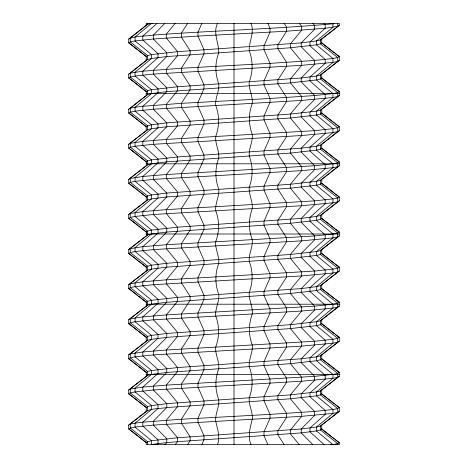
<?xml version="1.0" encoding="UTF-8"?>
<svg xmlns="http://www.w3.org/2000/svg" width="468" height="468" viewBox="0 0 468 468"><rect width="100%" height="100%" fill="white"/><g stroke="black" fill="none" stroke-linecap="round" stroke-linejoin="round"><path stroke-width="0.7" d="M217.456 23.4C212.823 33.269 218.919 42.717 218.761 52.65C214.923 63.215 214.923 73.289 218.761 83.848C219.486 91.19 214.993 97.958 215.713 105.3C219.556 115.865 219.556 125.939 215.713 136.498C214.993 143.84 219.486 150.608 218.761 157.95C214.923 168.515 214.923 178.589 218.761 189.148C219.486 196.49 214.993 203.258 215.713 210.6C219.556 221.165 219.556 231.239 215.713 241.798C214.993 249.14 219.486 255.908 218.761 263.25C214.923 273.815 214.923 283.889 218.761 294.448C219.486 301.79 214.993 308.558 215.713 315.9C219.556 326.465 219.556 336.539 215.713 347.098C214.993 354.44 219.486 361.208 218.761 368.55C214.923 379.115 214.923 389.189 218.761 399.748C219.486 407.09 214.993 413.858 215.713 421.2C217.298 428.887 220.58 436.831 217.456 444.6M201.843 23.4L197.987 32.175L197.987 36.077L203.989 49.725L203.989 53.627L197.987 67.275L197.987 71.177L203.989 84.825L203.989 88.727L197.987 102.375L197.987 106.277L203.989 119.925L203.989 123.827L197.987 137.475L197.987 141.377L203.989 155.025L203.989 158.927L197.987 172.575L197.987 176.477L203.989 190.125L203.989 194.027L197.987 207.675L197.987 211.577L203.989 225.225L203.989 229.127L197.987 242.775L197.987 246.677L203.989 260.325L203.989 264.227L197.987 277.875L197.987 281.777L203.989 295.425L203.989 299.327L197.987 312.975L197.987 316.877L203.989 330.525L203.989 334.427L197.987 348.075L197.987 351.977L203.989 365.625L203.989 369.527L197.987 383.175L197.987 387.077L203.989 400.725L203.989 404.627L197.987 418.275L197.987 422.177L203.989 435.825L203.989 439.727L201.843 444.6M187.615 23.4L181.35 33.152L181.35 37.048L190.125 50.702L190.125 54.598L181.35 68.252L181.35 72.148L190.125 85.802L190.125 89.698L181.35 103.352L181.35 107.248L190.125 120.902L190.125 124.798L181.35 138.452L181.35 142.348L190.125 156.002L190.125 159.898L181.35 173.552L181.35 177.448L190.125 191.102L190.125 194.998L181.35 208.652L181.35 212.548L190.125 226.202L190.125 230.098L181.35 243.752L181.35 247.648L190.125 261.302L190.125 265.198L181.35 278.852L181.35 282.748L190.125 296.402L190.125 300.298L181.35 313.952L181.35 317.848L190.125 331.502L190.125 335.398L181.35 349.052L181.35 352.948L190.125 366.602L190.125 370.498L181.35 384.152L181.35 388.048L190.125 401.702L190.125 405.598L181.35 419.252L181.35 423.148L190.125 436.802L190.125 440.698L187.615 444.6M175.178 23.4L166.315 34.123L166.315 38.025L177.594 51.673L177.594 55.575L166.315 69.223L166.315 73.125L177.594 86.773L177.594 90.675L166.315 104.323L166.315 108.225L177.594 121.873L177.594 125.775L166.315 139.423L166.315 143.325L177.594 156.973L177.594 160.875L166.315 174.523L166.315 178.425L177.594 192.073L177.594 195.975L166.315 209.623L166.315 213.525L177.594 227.173L177.594 231.075L166.315 244.723L166.315 248.625L177.594 262.273L177.594 266.175L166.315 279.823L166.315 283.725L177.594 297.373L177.594 301.275L166.315 314.923L166.315 318.825L177.594 332.473L177.594 336.375L166.315 350.023L166.315 353.925L177.594 367.573L177.594 371.475L166.315 385.123L166.315 389.025L177.594 402.673L177.594 406.575L166.315 420.223L166.315 424.125L177.594 437.773L177.594 441.675L175.178 444.6M164.859 23.4L153.334 35.1C145.232 36.44 136.235 35.48 128.7 39.002L128.7 42.898L146.25 56.552L146.25 60.448L128.7 74.102L128.7 77.998L146.25 91.652L146.25 95.548L128.7 109.202L128.7 113.098L146.25 126.752L146.25 130.648L128.7 144.302L128.7 148.198L146.25 161.852L146.25 165.748L128.7 179.402L128.7 183.298L146.25 196.952L146.25 200.848L128.7 214.502L128.7 218.398L146.25 232.052L146.25 235.948L128.7 249.602L128.7 253.498L146.25 267.152L146.25 271.048L128.7 284.702L128.7 288.598L146.25 302.252L146.25 306.148L128.7 319.802L128.7 323.698L146.25 337.352L146.25 341.248L128.7 354.902L128.7 358.798L146.25 372.452L146.25 376.348L128.7 390.002L128.7 393.898L146.25 407.552L146.25 411.448L128.7 425.102L128.7 428.998L146.25 442.652L146.25 444.6L339.3 444.6L339.3 442.652L321.75 428.998L321.75 425.102L339.3 411.448L339.3 407.552L321.75 393.898L321.75 390.002L339.3 376.348L339.3 372.452L321.75 358.798L321.75 354.902L339.3 341.248L339.3 337.352L321.75 323.698L321.75 319.802L339.3 306.148L339.3 302.252L321.75 288.598L321.75 284.702L339.3 271.048L339.3 267.152L321.75 253.498L321.75 249.602L339.3 235.948L339.3 232.052L321.75 218.398L321.75 214.502L339.3 200.848L339.3 196.952L321.75 183.298L321.75 179.402L339.3 165.748L339.3 161.852L321.75 148.198L321.75 144.302L339.3 130.648L339.3 126.752L321.75 113.098L321.75 109.202L339.3 95.548L339.3 91.652L321.75 77.998L321.75 74.102L339.3 60.448L339.3 56.552L321.75 42.898L321.75 39.002L339.3 25.348L339.3 23.4L146.25 23.4L146.25 25.348L128.7 39.002M164.859 444.6L166.778 442.652L177.594 441.675L301.222 432.9L316.456 430.952L320.416 429.975L321.75 428.998M156.92 23.4L142.81 36.077L142.81 39.973L158.008 53.627L158.008 57.523L142.81 71.177L130.297 73.125L128.7 74.102M156.92 444.6L158.008 443.623L166.778 442.652L166.778 438.75L153.334 425.102L153.334 421.2L166.778 407.552L290.406 398.777L316.456 395.852L320.416 394.875L321.75 393.898M152.977 23.616L151.544 23.4L135.053 37.048L135.053 40.95L151.544 54.598L177.594 51.673L301.222 42.898L316.456 40.95L320.416 39.973L321.75 39.002M146.25 25.348L147.584 24.377L151.544 23.4M146.25 56.552L147.584 55.575L151.544 54.598L151.544 58.5L135.053 72.148L135.053 76.05L151.544 89.698L177.594 86.773L301.222 77.998L316.456 76.05L320.416 75.073L321.75 74.102M146.25 60.448L147.584 59.477L151.544 58.5L166.778 56.552L290.406 47.777L316.456 44.852L320.416 43.875L321.75 42.898M146.25 91.652L147.584 90.675L151.544 89.698L151.544 93.6L135.053 107.248L130.297 108.225L128.7 109.202M146.25 95.548L147.584 94.577L151.544 93.6L166.778 91.652L290.406 82.877L316.456 79.952L320.416 78.975L321.75 77.998M146.25 126.752L147.584 125.775L151.544 124.798L166.778 122.85L290.406 114.075L316.456 111.15L320.416 110.173L321.75 109.202M146.25 130.648L147.584 129.677L151.544 128.7L166.778 126.752L290.406 117.977L316.456 115.052L320.416 114.075L321.75 113.098M146.25 161.852L147.584 160.875L151.544 159.898L177.594 156.973L301.222 148.198L316.456 146.25L320.416 145.273L321.75 144.302M146.25 165.748L147.584 164.777L151.544 163.8L166.778 161.852L290.406 153.077L316.456 150.152L320.416 149.175L321.75 148.198M146.25 196.952L147.584 195.975L151.544 194.998L166.778 193.05L290.406 184.275L316.456 181.35L320.416 180.373L321.75 179.402M146.25 200.848L147.584 199.877L151.544 198.9L166.778 196.952L290.406 188.177L316.456 185.252L320.416 184.275L321.75 183.298M146.25 232.052L147.584 231.075L151.544 230.098L177.594 227.173L301.222 218.398L316.456 216.45L320.416 215.473L321.75 214.502M146.25 235.948L147.584 234.977L151.544 234L166.778 232.052L290.406 223.277L316.456 220.352L320.416 219.375L321.75 218.398M146.25 267.152L147.584 266.175L151.544 265.198L166.778 263.25L290.406 254.475L316.456 251.55L320.416 250.573L321.75 249.602M146.25 271.048L147.584 270.077L151.544 269.1L166.778 267.152L290.406 258.377L316.456 255.452L320.416 254.475L321.75 253.498M146.25 302.252L147.584 301.275L151.544 300.298L177.594 297.373L301.222 288.598L316.456 286.65L320.416 285.673L321.75 284.702M146.25 306.148L147.584 305.177L151.544 304.2L166.778 302.252L290.406 293.477L316.456 290.552L320.416 289.575L321.75 288.598M146.25 337.352L147.584 336.375L151.544 335.398L166.778 333.45L290.406 324.675L316.456 321.75L320.416 320.773L321.75 319.802M146.25 341.248L147.584 340.277L151.544 339.3L166.778 337.352L290.406 328.577L316.456 325.652L320.416 324.675L321.75 323.698M146.25 372.452L147.584 371.475L151.544 370.498L177.594 367.573L301.222 358.798L316.456 356.85L320.416 355.873L321.75 354.902M146.25 376.348L147.584 375.377L151.544 374.4L166.778 372.452L290.406 363.677L316.456 360.752L320.416 359.775L321.75 358.798M146.25 407.552L147.584 406.575L151.544 405.598L166.778 403.65L290.406 394.875L316.456 391.95L320.416 390.973L321.75 390.002M146.25 411.448C152.316 407.991 160.056 408.856 166.778 407.552L166.778 403.65L153.334 390.002L153.334 386.1L166.778 372.452L166.778 368.55L153.334 354.902L153.334 351L166.778 337.352L166.778 333.45L153.334 319.802L153.334 315.9L166.778 302.252L166.778 298.35L153.334 284.702L153.334 280.8L166.778 267.152L166.778 263.25L153.334 249.602L153.334 245.7L166.778 232.052L166.778 228.15L153.334 214.502L153.334 210.6L166.778 196.952L166.778 193.05L153.334 179.402L153.334 175.5L166.778 161.852L166.778 157.95L153.334 144.302L153.334 140.4L166.778 126.752L166.778 122.85L153.334 109.202L153.334 105.3L166.778 91.652L166.778 87.75L153.334 74.102L153.334 70.2L166.778 56.552L166.778 52.65L153.334 39.002L153.334 35.1C213.583 30.502 274.23 29.121 334.304 23.681M146.25 442.652L147.584 441.675L151.544 440.698L177.594 437.773L301.222 428.998L316.456 427.05L320.416 426.073L321.75 425.102M128.7 144.302L147.584 129.677L147.584 125.775L130.297 112.127L130.297 108.225L147.584 94.577L147.584 90.675L130.297 77.027L130.297 73.125L147.584 59.477L147.584 55.575L130.297 41.927L130.297 38.025L147.584 24.377L147.584 23.4M339.3 25.348L320.416 39.973L320.416 43.875L337.703 57.523L337.703 61.425L320.416 75.073L320.416 78.975L337.703 92.623L337.703 96.525L320.416 110.173L320.416 114.075L337.703 127.723L337.703 131.625L320.416 145.273L320.416 149.175L337.703 162.823L337.703 166.725L320.416 180.373L320.416 184.275L337.703 197.923L337.703 201.825L320.416 215.473L320.416 219.375L337.703 233.023L337.703 236.925L320.416 250.573L320.416 254.475L337.703 268.123L337.703 272.025L320.416 285.673L320.416 289.575L337.703 303.223L337.703 307.125L320.416 320.773L320.416 324.675L337.703 338.323L337.703 342.225L320.416 355.873L320.416 359.775L337.703 373.423L337.703 377.325L320.416 390.973L320.416 394.875L337.703 408.523L337.703 412.425L320.416 426.073L320.416 429.975L337.703 443.623L337.703 444.6M128.7 179.402L147.584 164.777L147.584 160.875L130.297 147.227L130.297 143.325L142.81 141.377L166.315 139.423L314.666 130.648L332.947 128.7L337.703 127.723L339.3 126.752L335.468 124.014M339.3 60.448L337.703 61.425L332.947 62.402L301.685 65.327L153.334 74.102L135.053 76.05L130.297 77.027L128.7 77.998L129.765 78.647M128.7 214.502L147.584 199.877L147.584 195.975L130.297 182.327L130.297 178.425L142.81 176.477L166.315 174.523L314.666 165.748L332.947 163.8L337.703 162.823L339.3 161.852L335.468 159.114M339.3 95.548L337.703 96.525L332.947 97.502L301.685 100.427L153.334 109.202L135.053 111.15L130.297 112.127L128.7 113.098L129.765 113.747M128.7 249.602L147.584 234.977L147.584 231.075L130.297 217.427L130.297 213.525L142.81 211.577L166.315 209.623L314.666 200.848L332.947 198.9L337.703 197.923L339.3 196.952L335.468 194.214M339.3 130.648L337.703 131.625L332.947 132.602L301.685 135.527L153.334 144.302L135.053 146.25L130.297 147.227L128.7 148.198L129.765 148.847M128.7 284.702L147.584 270.077L147.584 266.175L130.297 252.527L130.297 248.625L142.81 246.677L166.315 244.723L314.666 235.948L332.947 234L337.703 233.023L339.3 232.052L335.468 229.314M339.3 165.748L337.703 166.725L332.947 167.702L301.685 170.627L153.334 179.402L135.053 181.35L130.297 182.327L128.7 183.298L129.765 183.947M128.7 319.802L147.584 305.177L147.584 301.275L130.297 287.627L130.297 283.725L142.81 281.777L166.315 279.823L314.666 271.048L332.947 269.1L337.703 268.123L339.3 267.152L335.468 264.414M339.3 200.848L337.703 201.825L332.947 202.802L301.685 205.727L153.334 214.502L135.053 216.45L130.297 217.427L128.7 218.398L129.765 219.047M128.7 354.902L147.584 340.277L147.584 336.375L130.297 322.727L130.297 318.825L142.81 316.877L166.315 314.923L314.666 306.148L332.947 304.2L337.703 303.223L339.3 302.252L335.468 299.514M339.3 235.948L337.703 236.925L332.947 237.902L301.685 240.827L153.334 249.602L135.053 251.55L130.297 252.527L128.7 253.498L129.765 254.147M128.7 390.002L147.584 375.377L147.584 371.475L130.297 357.827L130.297 353.925L142.81 351.977L166.315 350.023L314.666 341.248L332.947 339.3L337.703 338.323L339.3 337.352L335.468 334.614M339.3 271.048L337.703 272.025L332.947 273.002L301.685 275.927L153.334 284.702L135.053 286.65L130.297 287.627L128.7 288.598L129.765 289.247M128.7 425.102L147.584 410.477L147.584 406.575L130.297 392.927L130.297 389.025L142.81 387.077L166.315 385.123L314.666 376.348L332.947 374.4L337.703 373.423L339.3 372.452L335.468 369.714M339.3 306.148L337.703 307.125L332.947 308.102L301.685 311.027L153.334 319.802L135.053 321.75L130.297 322.727L128.7 323.698L129.765 324.347M339.3 341.248L337.703 342.225L332.947 343.202L301.685 346.127L153.334 354.902L135.053 356.85L130.297 357.827L128.7 358.798L129.765 359.447M339.3 376.348L337.703 377.325L332.947 378.302L301.685 381.227L153.334 390.002L135.053 391.95L130.297 392.927L128.7 393.898L129.765 394.547M339.3 411.448L337.703 412.425L332.947 413.402L301.685 416.327L153.334 425.102L135.053 427.05L130.297 428.027L128.7 428.998L129.765 429.647M330.835 444.337L332.947 444.6L337.703 443.623L339.3 442.652L335.468 439.914M146.25 93.6L339.3 93.6M146.25 163.8L339.3 163.8M146.25 234L339.3 234M146.25 304.2L339.3 304.2M146.25 374.4L339.3 374.4M129.765 43.547L128.7 42.898L130.297 41.927L135.053 40.95L153.334 39.002L197.987 36.077L286.65 31.198L325.19 28.273L337.703 26.325L337.703 23.4M321.534 42.804L334.357 52.931M335.468 53.814L339.3 56.552L337.703 57.523L332.947 58.5L314.666 60.448L270.013 63.373L181.35 68.252L142.81 71.177L142.81 75.073L158.008 88.727L158.008 92.623L142.81 106.277L135.053 107.248L135.053 111.15L151.544 124.798L151.544 128.7L135.053 142.348L135.053 146.25L151.544 159.898L151.544 163.8L135.053 177.448L135.053 181.35L151.544 194.998L151.544 198.9L135.053 212.548L135.053 216.45L151.544 230.098L151.544 234L135.053 247.648L135.053 251.55L151.544 265.198L151.544 269.1L135.053 282.748L135.053 286.65L151.544 300.298L151.544 304.2L135.053 317.848L135.053 321.75L151.544 335.398L151.544 339.3L135.053 352.948L135.053 356.85L151.544 370.498L151.544 374.4L135.053 388.048L135.053 391.95L151.544 405.598L151.544 409.5L135.053 423.148L130.297 424.125L130.297 428.027L147.584 441.675L147.584 444.6M321.534 77.904L334.357 88.031M335.468 88.914L339.3 91.652L337.703 92.623L332.947 93.6L314.666 95.548L270.013 98.473L181.35 103.352L142.81 106.277L142.81 110.173L158.008 123.827L158.008 127.723L142.81 141.377L142.81 145.273L158.008 158.927L158.008 162.823L142.81 176.477L142.81 180.373L158.008 194.027L158.008 197.923L142.81 211.577L142.81 215.473L158.008 229.127L158.008 233.023L142.81 246.677L142.81 250.573L158.008 264.227L158.008 268.123L142.81 281.777L142.81 285.673L158.008 299.327L158.008 303.223L142.81 316.877L142.81 320.773L158.008 334.427L158.008 338.323L142.81 351.977L142.81 355.873L158.008 369.527L158.008 373.423L142.81 387.077L142.81 390.973L158.008 404.627L158.008 408.523L142.81 422.177L135.053 423.148L135.053 427.05L151.544 440.698L151.544 444.6L158.008 443.623L158.008 439.727L142.81 426.073L142.81 422.177L181.35 419.252L270.013 414.373L314.666 411.448L332.947 409.5L337.703 408.523L339.3 407.552L335.468 404.814M321.534 113.004L334.357 123.131M321.534 148.104L334.357 158.231M321.534 183.204L334.357 193.331M130.297 43.875L137.545 49.596M138.663 50.48L146.466 56.646M321.534 218.304L334.357 228.431M130.297 78.975L137.545 84.696M138.663 85.58L146.466 91.746M321.534 253.404L334.357 263.531M130.297 114.075L137.545 119.796M138.663 120.68L146.466 126.846M321.534 288.504L334.357 298.631M130.297 149.175L137.545 154.896M138.663 155.78L146.466 161.946M321.534 323.604L334.357 333.731M130.297 184.275L137.545 189.996M138.663 190.88L146.466 197.046M321.534 358.704L334.357 368.831M130.297 219.375L137.545 225.096M138.663 225.98L146.466 232.146M321.534 393.804L334.357 403.931M130.297 254.475L137.545 260.196M138.663 261.08L146.466 267.246M321.534 428.904L334.357 439.031M130.297 289.575L137.545 295.296M138.663 296.18L146.466 302.346M130.297 324.675L137.545 330.396M138.663 331.28L146.466 337.446M130.297 359.775L137.545 365.496M138.663 366.38L146.466 372.546M130.297 394.875L137.545 400.596M138.663 401.48L146.466 407.646M130.297 429.975L137.545 435.696M138.663 436.58L146.466 442.746M332.947 444.6L316.456 430.952L316.456 427.05L332.947 413.402L332.947 409.5L316.456 395.852L316.456 391.95L332.947 378.302L332.947 374.4L316.456 360.752L316.456 356.85L332.947 343.202L332.947 339.3L316.456 325.652L316.456 321.75L332.947 308.102L332.947 304.2L316.456 290.552L316.456 286.65L332.947 273.002L332.947 269.1L316.456 255.452L316.456 251.55L332.947 237.902L332.947 234L316.456 220.352L316.456 216.45L332.947 202.802L332.947 198.9L316.456 185.252L316.456 181.35L332.947 167.702L332.947 163.8L316.456 150.152L316.456 146.25L332.947 132.602L332.947 128.7L316.456 115.052L316.456 111.15L332.947 97.502L332.947 93.6L316.456 79.952L316.456 76.05L332.947 62.402L332.947 58.5L316.456 44.852L316.456 40.95L332.947 27.302L332.947 23.4M324.108 23.4L325.19 24.377L325.19 28.273L309.991 41.927L309.991 45.823L325.19 59.477L325.19 63.373L309.991 77.027L309.991 80.923L325.19 94.577L325.19 98.473L309.991 112.127L309.991 116.023L325.19 129.677L325.19 133.573L309.991 147.227L309.991 151.123L325.19 164.777L325.19 168.673L309.991 182.327L309.991 186.223L325.19 199.877L325.19 203.773L309.991 217.427L309.991 221.323L325.19 234.977L325.19 238.873L309.991 252.527L309.991 256.423L325.19 270.077L325.19 273.973L309.991 287.627L309.991 291.523L325.19 305.177L325.19 309.073L309.991 322.727L309.991 326.623L325.19 340.277L325.19 344.173L309.991 357.827L309.991 361.723L325.19 375.377L325.19 379.273L309.991 392.927L309.991 396.823L325.19 410.477L325.19 414.373L309.991 428.027L309.991 431.923L324.108 444.6M312.741 23.4L314.666 25.348L314.666 29.25L301.222 42.898L301.222 46.8L314.666 60.448L314.666 64.35L301.222 77.998L301.222 81.9L314.666 95.548L314.666 99.45L301.222 113.098L301.222 117L314.666 130.648L314.666 134.55L301.222 148.198L301.222 152.1L314.666 165.748L314.666 169.65L301.222 183.298L301.222 187.2L314.666 200.848L314.666 204.75L301.222 218.398L301.222 222.3L314.666 235.948L314.666 239.85L301.222 253.498L301.222 257.4L314.666 271.048L314.666 274.95L301.222 288.598L301.222 292.5L314.666 306.148L314.666 310.05L301.222 323.698L301.222 327.6L314.666 341.248L314.666 345.15L301.222 358.798L301.222 362.7L314.666 376.348L314.666 380.25L301.222 393.898L301.222 397.8L314.666 411.448L314.666 415.35L301.222 428.998L301.222 432.9L312.741 444.6M299.268 23.4L301.685 26.325L301.685 30.227L290.406 43.875L290.406 47.777L301.685 61.425L301.685 65.327L290.406 78.975L290.406 82.877L301.685 96.525L301.685 100.427L290.406 114.075L290.406 117.977L301.685 131.625L301.685 135.527L290.406 149.175L290.406 153.077L301.685 166.725L301.685 170.627L290.406 184.275L290.406 188.177L301.685 201.825L301.685 205.727L290.406 219.375L290.406 223.277L301.685 236.925L301.685 240.827L290.406 254.475L290.406 258.377L301.685 272.025L301.685 275.927L290.406 289.575L290.406 293.477L301.685 307.125L301.685 311.027L290.406 324.675L290.406 328.577L301.685 342.225L301.685 346.127L290.406 359.775L290.406 363.677L301.685 377.325L301.685 381.227L290.406 394.875L290.406 398.777L301.685 412.425L301.685 416.327L290.406 429.975L290.406 433.877L299.268 444.6M284.14 23.4L286.65 27.302L286.65 31.198L277.875 44.852L277.875 48.748L286.65 62.402L286.65 66.298L277.875 79.952L277.875 83.848L286.65 97.502L286.65 101.398L277.875 115.052L277.875 118.948L286.65 132.602L286.65 136.498L277.875 150.152L277.875 154.048L286.65 167.702L286.65 171.598L277.875 185.252L277.875 189.148L286.65 202.802L286.65 206.698L277.875 220.352L277.875 224.248L286.65 237.902L286.65 241.798L277.875 255.452L277.875 259.348L286.65 273.002L286.65 276.898L277.875 290.552L277.875 294.448L286.65 308.102L286.65 311.998L277.875 325.652L277.875 329.548L286.65 343.202L286.65 347.098L277.875 360.752L277.875 364.648L286.65 378.302L286.65 382.198L277.875 395.852L277.875 399.748L286.65 413.402L286.65 417.298L277.875 430.952L277.875 434.848L284.14 444.6M267.871 23.4L270.013 28.273L270.013 32.175L264.01 45.823L264.01 49.725L270.013 63.373L270.013 67.275L264.01 80.923L264.01 84.825L270.013 98.473L270.013 102.375L264.01 116.023L264.01 119.925L270.013 133.573L270.013 137.475L264.01 151.123L264.01 155.025L270.013 168.673L270.013 172.575L264.01 186.223L264.01 190.125L270.013 203.773L270.013 207.675L264.01 221.323L264.01 225.225L270.013 238.873L270.013 242.775L264.01 256.423L264.01 260.325L270.013 273.973L270.013 277.875L264.01 291.523L264.01 295.425L270.013 309.073L270.013 312.975L264.01 326.623L264.01 330.525L270.013 344.173L270.013 348.075L264.01 361.723L264.01 365.625L270.013 379.273L270.013 383.175L264.01 396.823L264.01 400.725L270.013 414.373L270.013 418.275L264.01 431.923L264.01 435.825L267.871 444.6M250.977 23.4C254.931 32.526 248.765 41.494 249.239 50.702C253.077 61.261 253.077 71.335 249.239 81.9C248.514 89.242 253.007 96.01 252.287 103.352C248.444 113.911 248.444 123.985 252.287 134.55C253.007 141.892 248.514 148.66 249.239 156.002C253.077 166.561 253.077 176.635 249.239 187.2C248.514 194.542 253.007 201.31 252.287 208.652C248.444 219.211 248.444 229.285 252.287 239.85C253.007 247.192 248.514 253.96 249.239 261.302C253.077 271.861 253.077 281.935 249.239 292.5C248.514 299.842 253.007 306.61 252.287 313.952C248.444 324.511 248.444 334.585 252.287 345.15C253.007 352.492 248.514 359.26 249.239 366.602C253.077 377.161 253.077 387.235 249.239 397.8C248.514 405.142 253.007 411.91 252.287 419.252C250.181 427.582 247.484 436.205 250.977 444.6M234 23.4L234 444.6"/></g></svg>
